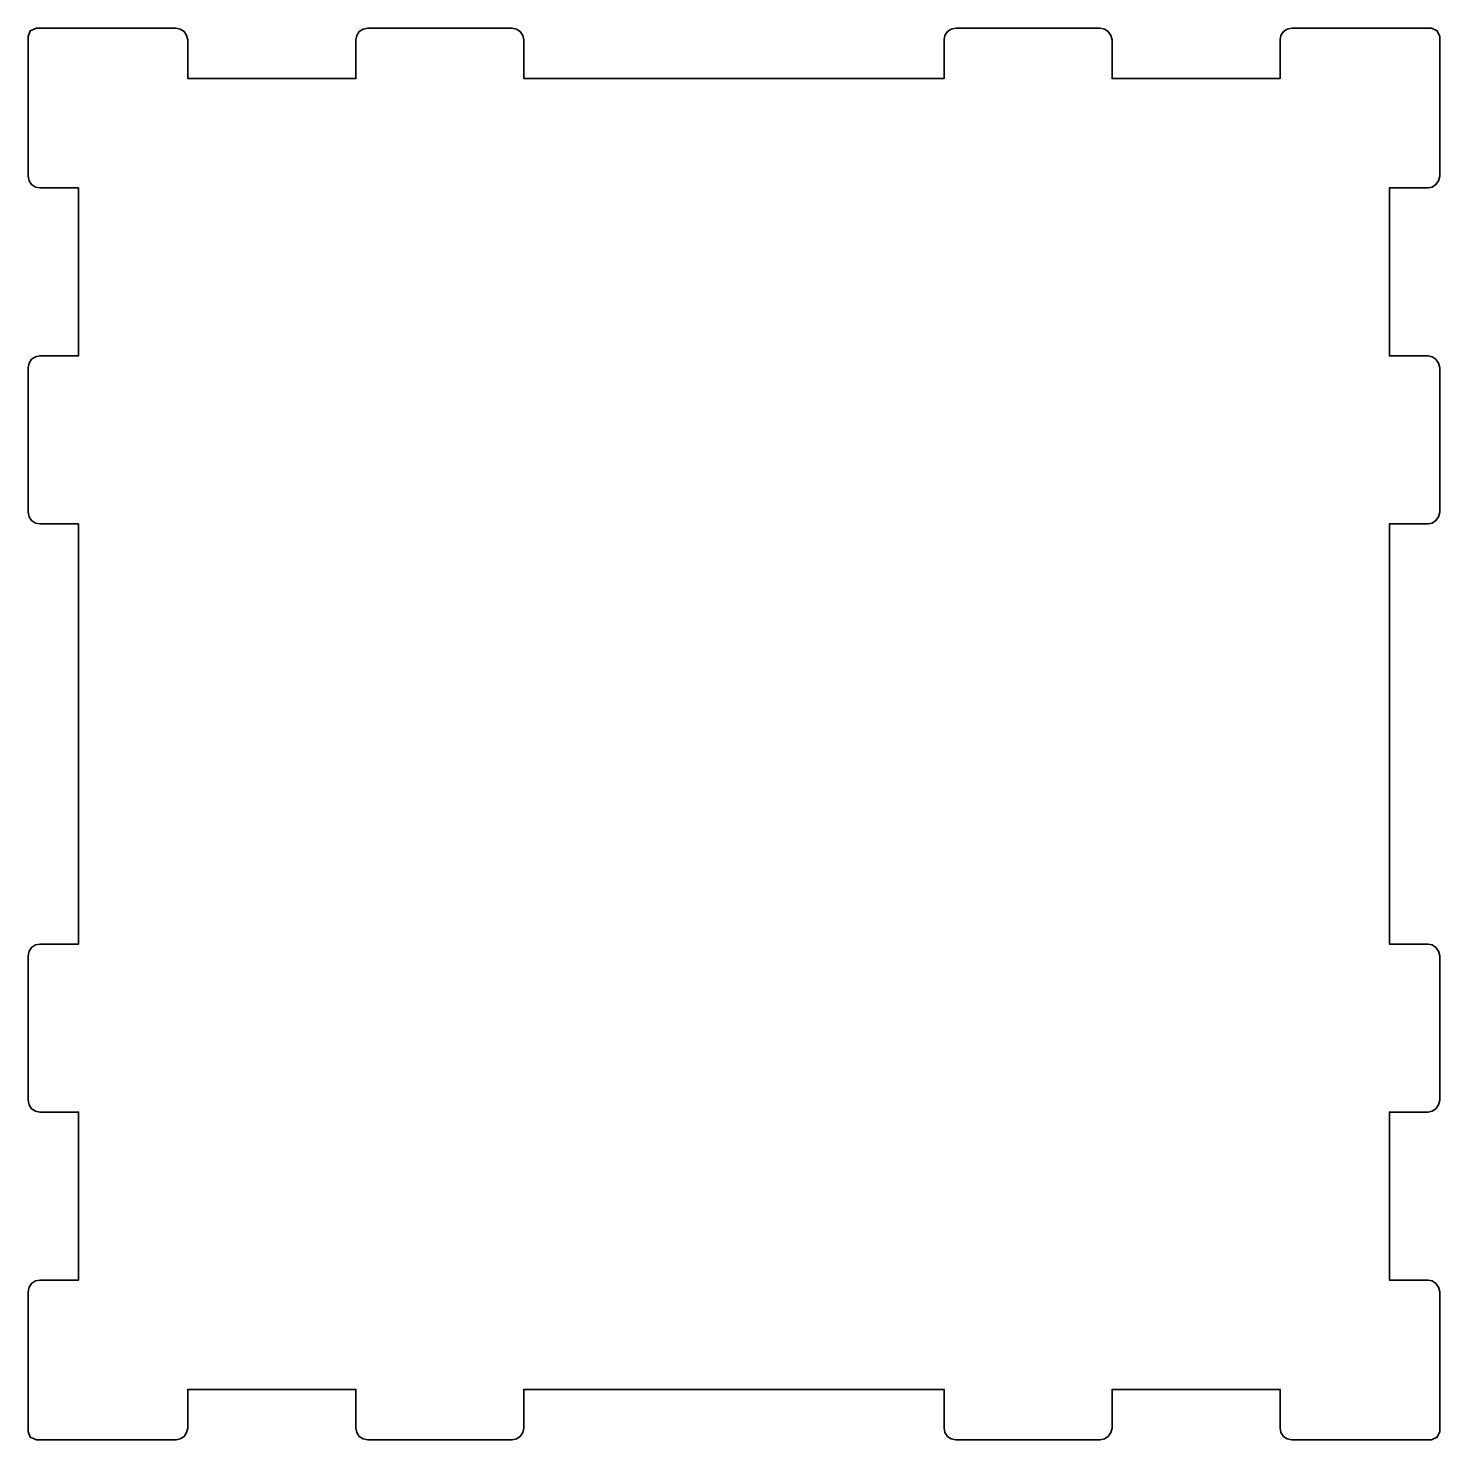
# Model space of a CAD drawing. Header units: millimetres. Extents: x 3373 to 5945, y -463 to 413.
# Drawn here: x 4894.4 to 4978.4, y -104.3 to -20.3 of the extents above; entities that cross this region are included whole.
import ezdxf

# ---------------------------------------------------------------- set-up
doc = ezdxf.new("R2010")
doc.units = ezdxf.units.MM
doc.header["$MEASUREMENT"] = 0
doc.layers.add('Layer 1', color=7, linetype='Continuous')

msp = doc.modelspace()

# ---------------------------------------------------------------- linework, layer by layer
at = {"layer": 'Layer 1', "color": 240, "lineweight": 35}
msp.add_open_spline([(4914.577, -20.313), (4914.577, -20.313), (4914.302, -20.363), (4914.302, -20.363), (4914.302, -20.363), (4914.302, -20.363), (4914.077, -20.513), (4914.077, -20.513), (4914.077, -20.513), (4914.077, -20.513), (4913.927, -20.738), (4913.927, -20.738), (4913.927, -20.738), (4913.927, -20.738), (4913.877, -21.0131), (4913.877, -21.0131), (4913.877, -21.0131), (4913.877, -21.0131), (4913.877, -23.313), (4913.877, -23.313), (4913.877, -23.313), (4913.877, -23.313), (4903.877, -23.313), (4903.877, -23.313), (4903.877, -23.313), (4903.877, -23.313), (4903.877, -21.0131), (4903.877, -21.0131), (4903.877, -21.0131), (4903.877, -21.0131), (4903.802, -20.738), (4903.802, -20.738), (4903.802, -20.738), (4903.802, -20.738), (4903.652, -20.513), (4903.652, -20.513), (4903.652, -20.513), (4903.652, -20.513), (4903.427, -20.363), (4903.427, -20.363), (4903.427, -20.363), (4903.427, -20.363), (4903.177, -20.313), (4903.177, -20.313), (4903.177, -20.313), (4903.177, -20.313), (4894.877, -20.313), (4894.877, -20.313), (4894.877, -20.313), (4894.877, -20.313), (4894.502, -20.463), (4894.502, -20.463), (4894.502, -20.463), (4894.502, -20.463), (4894.377, -20.813), (4894.377, -20.813), (4894.377, -20.813), (4894.377, -20.813), (4894.377, -29.1131), (4894.377, -29.1131), (4894.377, -29.1131), (4894.377, -29.1131), (4894.427, -29.388), (4894.427, -29.388), (4894.427, -29.388), (4894.427, -29.388), (4894.577, -29.613), (4894.577, -29.613), (4894.577, -29.613), (4894.577, -29.613), (4894.802, -29.763), (4894.802, -29.763), (4894.802, -29.763), (4894.802, -29.763), (4895.077, -29.813), (4895.077, -29.813), (4895.077, -29.813), (4895.077, -29.813), (4897.377, -29.813), (4897.377, -29.813), (4897.377, -29.813), (4897.377, -29.813), (4897.377, -39.813), (4897.377, -39.813), (4897.377, -39.813), (4897.377, -39.813), (4895.077, -39.813), (4895.077, -39.813), (4895.077, -39.813), (4895.077, -39.813), (4894.802, -39.863), (4894.802, -39.863), (4894.802, -39.863), (4894.802, -39.863), (4894.577, -40.0131), (4894.577, -40.0131), (4894.577, -40.0131), (4894.577, -40.0131), (4894.427, -40.2381), (4894.427, -40.2381), (4894.427, -40.2381), (4894.427, -40.2381), (4894.377, -40.513), (4894.377, -40.513), (4894.377, -40.513), (4894.377, -40.513), (4894.377, -49.113), (4894.377, -49.113), (4894.377, -49.113), (4894.377, -49.113), (4894.427, -49.388), (4894.427, -49.388), (4894.427, -49.388), (4894.427, -49.388), (4894.577, -49.6131), (4894.577, -49.6131), (4894.577, -49.6131), (4894.577, -49.6131), (4894.802, -49.7631), (4894.802, -49.7631), (4894.802, -49.7631), (4894.802, -49.7631), (4895.077, -49.8131), (4895.077, -49.8131), (4895.077, -49.8131), (4895.077, -49.8131), (4897.377, -49.8131), (4897.377, -49.8131), (4897.377, -49.8131), (4897.377, -49.8131), (4897.377, -74.813), (4897.377, -74.813), (4897.377, -74.813), (4897.377, -74.813), (4895.077, -74.813), (4895.077, -74.813), (4895.077, -74.813), (4895.077, -74.813), (4894.802, -74.863), (4894.802, -74.863), (4894.802, -74.863), (4894.802, -74.863), (4894.577, -75.0131), (4894.577, -75.0131), (4894.577, -75.0131), (4894.577, -75.0131), (4894.427, -75.2381), (4894.427, -75.2381), (4894.427, -75.2381), (4894.427, -75.2381), (4894.377, -75.513), (4894.377, -75.513), (4894.377, -75.513), (4894.377, -75.513), (4894.377, -84.113), (4894.377, -84.113), (4894.377, -84.113), (4894.377, -84.113), (4894.427, -84.388), (4894.427, -84.388), (4894.427, -84.388), (4894.427, -84.388), (4894.577, -84.6131), (4894.577, -84.6131), (4894.577, -84.6131), (4894.577, -84.6131), (4894.802, -84.7631), (4894.802, -84.7631), (4894.802, -84.7631), (4894.802, -84.7631), (4895.077, -84.8131), (4895.077, -84.8131), (4895.077, -84.8131), (4895.077, -84.8131), (4897.377, -84.8131), (4897.377, -84.8131), (4897.377, -84.8131), (4897.377, -84.8131), (4897.377, -94.813), (4897.377, -94.813), (4897.377, -94.813), (4897.377, -94.813), (4895.077, -94.813), (4895.077, -94.813), (4895.077, -94.813), (4895.077, -94.813), (4894.802, -94.863), (4894.802, -94.863), (4894.802, -94.863), (4894.802, -94.863), (4894.577, -95.013), (4894.577, -95.013), (4894.577, -95.013), (4894.577, -95.013), (4894.427, -95.238), (4894.427, -95.238), (4894.427, -95.238), (4894.427, -95.238), (4894.377, -95.513), (4894.377, -95.513), (4894.377, -95.513), (4894.377, -95.513), (4894.377, -103.8131), (4894.377, -103.8131), (4894.377, -103.8131), (4894.377, -103.8131), (4894.502, -104.163), (4894.502, -104.163), (4894.502, -104.163), (4894.502, -104.163), (4894.877, -104.313), (4894.877, -104.313), (4894.877, -104.313), (4894.877, -104.313), (4903.177, -104.313), (4903.177, -104.313), (4903.177, -104.313), (4903.177, -104.313), (4903.427, -104.263), (4903.427, -104.263), (4903.427, -104.263), (4903.427, -104.263), (4903.652, -104.113), (4903.652, -104.113), (4903.652, -104.113), (4903.652, -104.113), (4903.802, -103.8881), (4903.802, -103.8881), (4903.802, -103.8881), (4903.802, -103.8881), (4903.877, -103.6131), (4903.877, -103.6131), (4903.877, -103.6131), (4903.877, -103.6131), (4903.877, -101.313), (4903.877, -101.313), (4903.877, -101.313), (4903.877, -101.313), (4913.877, -101.313), (4913.877, -101.313), (4913.877, -101.313), (4913.877, -101.313), (4913.877, -103.6131), (4913.877, -103.6131), (4913.877, -103.6131), (4913.877, -103.6131), (4913.927, -103.8881), (4913.927, -103.8881), (4913.927, -103.8881), (4913.927, -103.8881), (4914.077, -104.113), (4914.077, -104.113), (4914.077, -104.113), (4914.077, -104.113), (4914.302, -104.263), (4914.302, -104.263), (4914.302, -104.263), (4914.302, -104.263), (4914.577, -104.313), (4914.577, -104.313), (4914.577, -104.313), (4914.577, -104.313), (4923.177, -104.313), (4923.177, -104.313), (4923.177, -104.313), (4923.177, -104.313), (4923.427, -104.263), (4923.427, -104.263), (4923.427, -104.263), (4923.427, -104.263), (4923.652, -104.113), (4923.652, -104.113), (4923.652, -104.113), (4923.652, -104.113), (4923.802, -103.8881), (4923.802, -103.8881), (4923.802, -103.8881), (4923.802, -103.8881), (4923.877, -103.6131), (4923.877, -103.6131), (4923.877, -103.6131), (4923.877, -103.6131), (4923.877, -101.313), (4923.877, -101.313), (4923.877, -101.313), (4923.877, -101.313), (4948.877, -101.313), (4948.877, -101.313), (4948.877, -101.313), (4948.877, -101.313), (4948.877, -103.6131), (4948.877, -103.6131), (4948.877, -103.6131), (4948.877, -103.6131), (4948.927, -103.8881), (4948.927, -103.8881), (4948.927, -103.8881), (4948.927, -103.8881), (4949.077, -104.113), (4949.077, -104.113), (4949.077, -104.113), (4949.077, -104.113), (4949.302, -104.263), (4949.302, -104.263), (4949.302, -104.263), (4949.302, -104.263), (4949.577, -104.313), (4949.577, -104.313), (4949.577, -104.313), (4949.577, -104.313), (4958.177, -104.313), (4958.177, -104.313), (4958.177, -104.313), (4958.177, -104.313), (4958.427, -104.263), (4958.427, -104.263), (4958.427, -104.263), (4958.427, -104.263), (4958.652, -104.113), (4958.652, -104.113), (4958.652, -104.113), (4958.652, -104.113), (4958.802, -103.8881), (4958.802, -103.8881), (4958.802, -103.8881), (4958.802, -103.8881), (4958.877, -103.6131), (4958.877, -103.6131), (4958.877, -103.6131), (4958.877, -103.6131), (4958.877, -101.313), (4958.877, -101.313), (4958.877, -101.313), (4958.877, -101.313), (4968.877, -101.313), (4968.877, -101.313), (4968.877, -101.313), (4968.877, -101.313), (4968.877, -103.6131), (4968.877, -103.6131), (4968.877, -103.6131), (4968.877, -103.6131), (4968.927, -103.8881), (4968.927, -103.8881), (4968.927, -103.8881), (4968.927, -103.8881), (4969.077, -104.113), (4969.077, -104.113), (4969.077, -104.113), (4969.077, -104.113), (4969.302, -104.263), (4969.302, -104.263), (4969.302, -104.263), (4969.302, -104.263), (4969.577, -104.313), (4969.577, -104.313), (4969.577, -104.313), (4969.577, -104.313), (4977.877, -104.313), (4977.877, -104.313), (4977.877, -104.313), (4977.877, -104.313), (4978.227, -104.163), (4978.227, -104.163), (4978.227, -104.163), (4978.227, -104.163), (4978.377, -103.8131), (4978.377, -103.8131), (4978.377, -103.8131), (4978.377, -103.8131), (4978.377, -95.513), (4978.377, -95.513), (4978.377, -95.513), (4978.377, -95.513), (4978.302, -95.238), (4978.302, -95.238), (4978.302, -95.238), (4978.302, -95.238), (4978.152, -95.013), (4978.152, -95.013), (4978.152, -95.013), (4978.152, -95.013), (4977.927, -94.863), (4977.927, -94.863), (4977.927, -94.863), (4977.927, -94.863), (4977.677, -94.813), (4977.677, -94.813), (4977.677, -94.813), (4977.677, -94.813), (4975.377, -94.813), (4975.377, -94.813), (4975.377, -94.813), (4975.377, -94.813), (4975.377, -84.8131), (4975.377, -84.8131), (4975.377, -84.8131), (4975.377, -84.8131), (4977.677, -84.8131), (4977.677, -84.8131), (4977.677, -84.8131), (4977.677, -84.8131), (4977.927, -84.7631), (4977.927, -84.7631), (4977.927, -84.7631), (4977.927, -84.7631), (4978.152, -84.6131), (4978.152, -84.6131), (4978.152, -84.6131), (4978.152, -84.6131), (4978.302, -84.388), (4978.302, -84.388), (4978.302, -84.388), (4978.302, -84.388), (4978.377, -84.113), (4978.377, -84.113), (4978.377, -84.113), (4978.377, -84.113), (4978.377, -75.513), (4978.377, -75.513), (4978.377, -75.513), (4978.377, -75.513), (4978.302, -75.2381), (4978.302, -75.2381), (4978.302, -75.2381), (4978.302, -75.2381), (4978.152, -75.0131), (4978.152, -75.0131), (4978.152, -75.0131), (4978.152, -75.0131), (4977.927, -74.863), (4977.927, -74.863), (4977.927, -74.863), (4977.927, -74.863), (4977.677, -74.813), (4977.677, -74.813), (4977.677, -74.813), (4977.677, -74.813), (4975.377, -74.813), (4975.377, -74.813), (4975.377, -74.813), (4975.377, -74.813), (4975.377, -49.8131), (4975.377, -49.8131), (4975.377, -49.8131), (4975.377, -49.8131), (4977.677, -49.8131), (4977.677, -49.8131), (4977.677, -49.8131), (4977.677, -49.8131), (4977.927, -49.7631), (4977.927, -49.7631), (4977.927, -49.7631), (4977.927, -49.7631), (4978.152, -49.6131), (4978.152, -49.6131), (4978.152, -49.6131), (4978.152, -49.6131), (4978.302, -49.388), (4978.302, -49.388), (4978.302, -49.388), (4978.302, -49.388), (4978.377, -49.113), (4978.377, -49.113), (4978.377, -49.113), (4978.377, -49.113), (4978.377, -40.513), (4978.377, -40.513), (4978.377, -40.513), (4978.377, -40.513), (4978.302, -40.2381), (4978.302, -40.2381), (4978.302, -40.2381), (4978.302, -40.2381), (4978.152, -40.0131), (4978.152, -40.0131), (4978.152, -40.0131), (4978.152, -40.0131), (4977.927, -39.863), (4977.927, -39.863), (4977.927, -39.863), (4977.927, -39.863), (4977.677, -39.813), (4977.677, -39.813), (4977.677, -39.813), (4977.677, -39.813), (4975.377, -39.813), (4975.377, -39.813), (4975.377, -39.813), (4975.377, -39.813), (4975.377, -29.813), (4975.377, -29.813), (4975.377, -29.813), (4975.377, -29.813), (4977.677, -29.813), (4977.677, -29.813), (4977.677, -29.813), (4977.677, -29.813), (4977.927, -29.763), (4977.927, -29.763), (4977.927, -29.763), (4977.927, -29.763), (4978.152, -29.613), (4978.152, -29.613), (4978.152, -29.613), (4978.152, -29.613), (4978.302, -29.388), (4978.302, -29.388), (4978.302, -29.388), (4978.302, -29.388), (4978.377, -29.1131), (4978.377, -29.1131), (4978.377, -29.1131), (4978.377, -29.1131), (4978.377, -20.813), (4978.377, -20.813), (4978.377, -20.813), (4978.377, -20.813), (4978.227, -20.463), (4978.227, -20.463), (4978.227, -20.463), (4978.227, -20.463), (4977.877, -20.313), (4977.877, -20.313), (4977.877, -20.313), (4977.877, -20.313), (4969.577, -20.313), (4969.577, -20.313), (4969.577, -20.313), (4969.577, -20.313), (4969.302, -20.363), (4969.302, -20.363), (4969.302, -20.363), (4969.302, -20.363), (4969.077, -20.513), (4969.077, -20.513), (4969.077, -20.513), (4969.077, -20.513), (4968.927, -20.738), (4968.927, -20.738), (4968.927, -20.738), (4968.927, -20.738), (4968.877, -21.0131), (4968.877, -21.0131), (4968.877, -21.0131), (4968.877, -21.0131), (4968.877, -23.313), (4968.877, -23.313), (4968.877, -23.313), (4968.877, -23.313), (4958.877, -23.313), (4958.877, -23.313), (4958.877, -23.313), (4958.877, -23.313), (4958.877, -21.0131), (4958.877, -21.0131), (4958.877, -21.0131), (4958.877, -21.0131), (4958.802, -20.738), (4958.802, -20.738), (4958.802, -20.738), (4958.802, -20.738), (4958.652, -20.513), (4958.652, -20.513), (4958.652, -20.513), (4958.652, -20.513), (4958.427, -20.363), (4958.427, -20.363), (4958.427, -20.363), (4958.427, -20.363), (4958.177, -20.313), (4958.177, -20.313), (4958.177, -20.313), (4958.177, -20.313), (4949.577, -20.313), (4949.577, -20.313), (4949.577, -20.313), (4949.577, -20.313), (4949.302, -20.363), (4949.302, -20.363), (4949.302, -20.363), (4949.302, -20.363), (4949.077, -20.513), (4949.077, -20.513), (4949.077, -20.513), (4949.077, -20.513), (4948.927, -20.738), (4948.927, -20.738), (4948.927, -20.738), (4948.927, -20.738), (4948.877, -21.0131), (4948.877, -21.0131), (4948.877, -21.0131), (4948.877, -21.0131), (4948.877, -23.313), (4948.877, -23.313), (4948.877, -23.313), (4948.877, -23.313), (4923.877, -23.313), (4923.877, -23.313), (4923.877, -23.313), (4923.877, -23.313), (4923.877, -21.0131), (4923.877, -21.0131), (4923.877, -21.0131), (4923.877, -21.0131), (4923.802, -20.738), (4923.802, -20.738), (4923.802, -20.738), (4923.802, -20.738), (4923.652, -20.513), (4923.652, -20.513), (4923.652, -20.513), (4923.652, -20.513), (4923.427, -20.363), (4923.427, -20.363), (4923.427, -20.363), (4923.427, -20.363), (4923.177, -20.313), (4923.177, -20.313), (4923.177, -20.313), (4923.177, -20.313), (4914.577, -20.313), (4914.577, -20.313)], degree=3, knots=[0, 0, 0, 0, 0.0063694, 0.0063694, 0.0063694, 0.0063694, 0.0127389, 0.0127389, 0.0127389, 0.0127389, 0.0191083, 0.0191083, 0.0191083, 0.0191083, 0.0254777, 0.0254777, 0.0254777, 0.0254777, 0.0318471, 0.0318471, 0.0318471, 0.0318471, 0.0382166, 0.0382166, 0.0382166, 0.0382166, 0.044586, 0.044586, 0.044586, 0.044586, 0.0509554, 0.0509554, 0.0509554, 0.0509554, 0.0573248, 0.0573248, 0.0573248, 0.0573248, 0.0636943, 0.0636943, 0.0636943, 0.0636943, 0.0700637, 0.0700637, 0.0700637, 0.0700637, 0.0764331, 0.0764331, 0.0764331, 0.0764331, 0.0828025, 0.0828025, 0.0828025, 0.0828025, 0.089172, 0.089172, 0.089172, 0.089172, 0.0955414, 0.0955414, 0.0955414, 0.0955414, 0.1019108, 0.1019108, 0.1019108, 0.1019108, 0.1082803, 0.1082803, 0.1082803, 0.1082803, 0.1146497, 0.1146497, 0.1146497, 0.1146497, 0.1210191, 0.1210191, 0.1210191, 0.1210191, 0.1273885, 0.1273885, 0.1273885, 0.1273885, 0.133758, 0.133758, 0.133758, 0.133758, 0.1401274, 0.1401274, 0.1401274, 0.1401274, 0.1464968, 0.1464968, 0.1464968, 0.1464968, 0.1528662, 0.1528662, 0.1528662, 0.1528662, 0.1592357, 0.1592357, 0.1592357, 0.1592357, 0.1656051, 0.1656051, 0.1656051, 0.1656051, 0.1719745, 0.1719745, 0.1719745, 0.1719745, 0.1783439, 0.1783439, 0.1783439, 0.1783439, 0.1847134, 0.1847134, 0.1847134, 0.1847134, 0.1910828, 0.1910828, 0.1910828, 0.1910828, 0.1974522, 0.1974522, 0.1974522, 0.1974522, 0.2038217, 0.2038217, 0.2038217, 0.2038217, 0.2101911, 0.2101911, 0.2101911, 0.2101911, 0.2165605, 0.2165605, 0.2165605, 0.2165605, 0.2229299, 0.2229299, 0.2229299, 0.2229299, 0.2292994, 0.2292994, 0.2292994, 0.2292994, 0.2356688, 0.2356688, 0.2356688, 0.2356688, 0.2420382, 0.2420382, 0.2420382, 0.2420382, 0.2484076, 0.2484076, 0.2484076, 0.2484076, 0.2547771, 0.2547771, 0.2547771, 0.2547771, 0.2611465, 0.2611465, 0.2611465, 0.2611465, 0.2675159, 0.2675159, 0.2675159, 0.2675159, 0.2738854, 0.2738854, 0.2738854, 0.2738854, 0.2802548, 0.2802548, 0.2802548, 0.2802548, 0.2866242, 0.2866242, 0.2866242, 0.2866242, 0.2929936, 0.2929936, 0.2929936, 0.2929936, 0.2993631, 0.2993631, 0.2993631, 0.2993631, 0.3057325, 0.3057325, 0.3057325, 0.3057325, 0.3121019, 0.3121019, 0.3121019, 0.3121019, 0.3184713, 0.3184713, 0.3184713, 0.3184713, 0.3248408, 0.3248408, 0.3248408, 0.3248408, 0.3312102, 0.3312102, 0.3312102, 0.3312102, 0.3375796, 0.3375796, 0.3375796, 0.3375796, 0.343949, 0.343949, 0.343949, 0.343949, 0.3503185, 0.3503185, 0.3503185, 0.3503185, 0.3566879, 0.3566879, 0.3566879, 0.3566879, 0.3630573, 0.3630573, 0.3630573, 0.3630573, 0.3694268, 0.3694268, 0.3694268, 0.3694268, 0.3757962, 0.3757962, 0.3757962, 0.3757962, 0.3821656, 0.3821656, 0.3821656, 0.3821656, 0.388535, 0.388535, 0.388535, 0.388535, 0.3949045, 0.3949045, 0.3949045, 0.3949045, 0.4012739, 0.4012739, 0.4012739, 0.4012739, 0.4076433, 0.4076433, 0.4076433, 0.4076433, 0.4140127, 0.4140127, 0.4140127, 0.4140127, 0.4203822, 0.4203822, 0.4203822, 0.4203822, 0.4267516, 0.4267516, 0.4267516, 0.4267516, 0.433121, 0.433121, 0.433121, 0.433121, 0.4394904, 0.4394904, 0.4394904, 0.4394904, 0.4458599, 0.4458599, 0.4458599, 0.4458599, 0.4522293, 0.4522293, 0.4522293, 0.4522293, 0.4585987, 0.4585987, 0.4585987, 0.4585987, 0.4649682, 0.4649682, 0.4649682, 0.4649682, 0.4713376, 0.4713376, 0.4713376, 0.4713376, 0.477707, 0.477707, 0.477707, 0.477707, 0.4840764, 0.4840764, 0.4840764, 0.4840764, 0.4904459, 0.4904459, 0.4904459, 0.4904459, 0.4968153, 0.4968153, 0.4968153, 0.4968153, 0.5031847, 0.5031847, 0.5031847, 0.5031847, 0.5095541, 0.5095541, 0.5095541, 0.5095541, 0.5159236, 0.5159236, 0.5159236, 0.5159236, 0.522293, 0.522293, 0.522293, 0.522293, 0.5286624, 0.5286624, 0.5286624, 0.5286624, 0.5350318, 0.5350318, 0.5350318, 0.5350318, 0.5414013, 0.5414013, 0.5414013, 0.5414013, 0.5477707, 0.5477707, 0.5477707, 0.5477707, 0.5541401, 0.5541401, 0.5541401, 0.5541401, 0.5605096, 0.5605096, 0.5605096, 0.5605096, 0.566879, 0.566879, 0.566879, 0.566879, 0.5732484, 0.5732484, 0.5732484, 0.5732484, 0.5796178, 0.5796178, 0.5796178, 0.5796178, 0.5859873, 0.5859873, 0.5859873, 0.5859873, 0.5923567, 0.5923567, 0.5923567, 0.5923567, 0.5987261, 0.5987261, 0.5987261, 0.5987261, 0.6050955, 0.6050955, 0.6050955, 0.6050955, 0.611465, 0.611465, 0.611465, 0.611465, 0.6178344, 0.6178344, 0.6178344, 0.6178344, 0.6242038, 0.6242038, 0.6242038, 0.6242038, 0.6305732, 0.6305732, 0.6305732, 0.6305732, 0.6369427, 0.6369427, 0.6369427, 0.6369427, 0.6433121, 0.6433121, 0.6433121, 0.6433121, 0.6496815, 0.6496815, 0.6496815, 0.6496815, 0.656051, 0.656051, 0.656051, 0.656051, 0.6624204, 0.6624204, 0.6624204, 0.6624204, 0.6687898, 0.6687898, 0.6687898, 0.6687898, 0.6751592, 0.6751592, 0.6751592, 0.6751592, 0.6815287, 0.6815287, 0.6815287, 0.6815287, 0.6878981, 0.6878981, 0.6878981, 0.6878981, 0.6942675, 0.6942675, 0.6942675, 0.6942675, 0.7006369, 0.7006369, 0.7006369, 0.7006369, 0.7070064, 0.7070064, 0.7070064, 0.7070064, 0.7133758, 0.7133758, 0.7133758, 0.7133758, 0.7197452, 0.7197452, 0.7197452, 0.7197452, 0.7261146, 0.7261146, 0.7261146, 0.7261146, 0.7324841, 0.7324841, 0.7324841, 0.7324841, 0.7388535, 0.7388535, 0.7388535, 0.7388535, 0.7452229, 0.7452229, 0.7452229, 0.7452229, 0.7515924, 0.7515924, 0.7515924, 0.7515924, 0.7579618, 0.7579618, 0.7579618, 0.7579618, 0.7643312, 0.7643312, 0.7643312, 0.7643312, 0.7707006, 0.7707006, 0.7707006, 0.7707006, 0.7770701, 0.7770701, 0.7770701, 0.7770701, 0.7834395, 0.7834395, 0.7834395, 0.7834395, 0.7898089, 0.7898089, 0.7898089, 0.7898089, 0.7961783, 0.7961783, 0.7961783, 0.7961783, 0.8025478, 0.8025478, 0.8025478, 0.8025478, 0.8089172, 0.8089172, 0.8089172, 0.8089172, 0.8152866, 0.8152866, 0.8152866, 0.8152866, 0.8216561, 0.8216561, 0.8216561, 0.8216561, 0.8280255, 0.8280255, 0.8280255, 0.8280255, 0.8343949, 0.8343949, 0.8343949, 0.8343949, 0.8407643, 0.8407643, 0.8407643, 0.8407643, 0.8471338, 0.8471338, 0.8471338, 0.8471338, 0.8535032, 0.8535032, 0.8535032, 0.8535032, 0.8598726, 0.8598726, 0.8598726, 0.8598726, 0.866242, 0.866242, 0.866242, 0.866242, 0.8726115, 0.8726115, 0.8726115, 0.8726115, 0.8789809, 0.8789809, 0.8789809, 0.8789809, 0.8853503, 0.8853503, 0.8853503, 0.8853503, 0.8917197, 0.8917197, 0.8917197, 0.8917197, 0.8980892, 0.8980892, 0.8980892, 0.8980892, 0.9044586, 0.9044586, 0.9044586, 0.9044586, 0.910828, 0.910828, 0.910828, 0.910828, 0.9171975, 0.9171975, 0.9171975, 0.9171975, 0.9235669, 0.9235669, 0.9235669, 0.9235669, 0.9299363, 0.9299363, 0.9299363, 0.9299363, 0.9363057, 0.9363057, 0.9363057, 0.9363057, 0.9426752, 0.9426752, 0.9426752, 0.9426752, 0.9490446, 0.9490446, 0.9490446, 0.9490446, 0.955414, 0.955414, 0.955414, 0.955414, 0.9617834, 0.9617834, 0.9617834, 0.9617834, 0.9681529, 0.9681529, 0.9681529, 0.9681529, 0.9745223, 0.9745223, 0.9745223, 0.9745223, 0.9808917, 0.9808917, 0.9808917, 0.9808917, 0.9872611, 0.9872611, 0.9872611, 0.9872611, 1, 1, 1, 1], dxfattribs=at)

doc.saveas('drawing.dxf')
